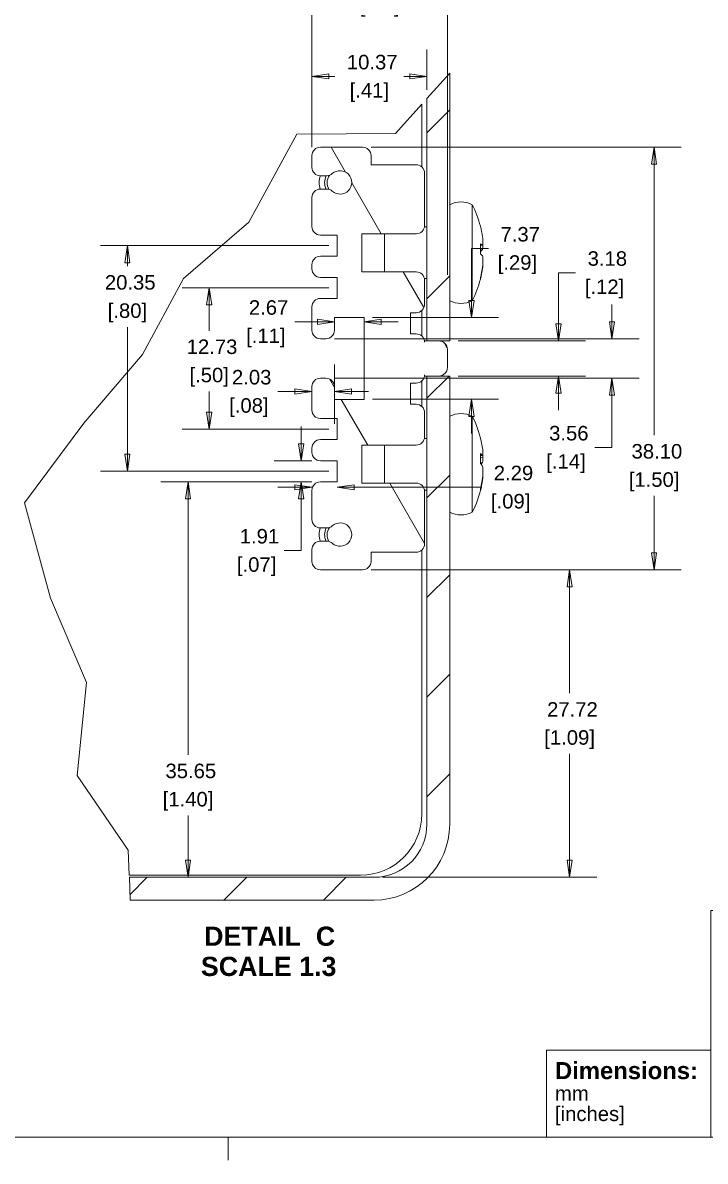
# Model space of a CAD drawing. Header units: millimetres. Extents: x 12 to 919, y 12 to 708.
# Drawn here: x 385.4 to 652.1, y 11.7 to 456.5 of the extents above; entities that cross this region are included whole.
import ezdxf

# ---------------------------------------------------------------- set-up
doc = ezdxf.new("R2010")
doc.units = ezdxf.units.MM
doc.header["$LTSCALE"] = 3.333333
doc.layers.get('0').update_dxf_attribs({"lineweight": 25})
for name, color, linetype, lineweight in [('Break Line (ANSI)', 7, 'Continuous', 9), ('Dimension (ANSI)', 7, 'Continuous', 9), ('Hatch (ANSI)', 7, 'Continuous', 9), ('Sketch Geometry (ANSI)', 7, 'Continuous', 9), ('Symbol (ANSI)', 7, 'Continuous', 9), ('Visible (ANSI)', 7, 'Continuous', 9)]:
    doc.layers.add(name, color=color, linetype=linetype, lineweight=lineweight)
doc.styles.add('Label Text (ANSI)', font='arialbd.ttf')
doc.styles.add('Note Text (ANSI)', font='arial.ttf')
doc.styles.add('Text Style20', font='arial.ttf')
doc.dimstyles.new('Default - mm_inch (ANSI)', dxfattribs={"dimscale": 3.333333, "dimtxt": 1.7, "dimasz": 2, "dimexe": 3.175, "dimexo": 1, "dimgap": 0.8, "dimtad": 0, "dimtih": 1, "dimtoh": 1, "dimrnd": 1e-08, "dimzin": 4, "dimdsep": 46, "dimtxsty": 'Note Text (ANSI)', "dimblk": 'Filled-1', "dimcen": 0.09, "dimdle": 10, "dimclrd": 256, "dimclre": 256, "dimclrt": 256, "dimadec": 1, "dimazin": 0, "dimtfac": 1.176471, "dimtofl": 0, "dimtmove": 0, "dimatfit": 3, "dimfxl": 0, "dimtolj": 1, "dimtzin": 0, "dimlwd": -1, "dimlwe": -1, "dimarcsym": 0})

# ---------------------------------------------------------------- blocks, each defined once
blk = doc.blocks.new('Title Blocks HAMMOND')
at = {"layer": 'Sketch Geometry (ANSI)'}
for p, q in [((270, 36.2), (193.21, 36.2)), ((193.21, 36.2), (193.21, 9.64)), ((270, 9.64), (270, 36.2)), ((173.94, 9.64), (173.94, 19.84)), ((173.94, 19.84), (193.21, 19.84)), ((193.21, 19.84), (193.21, 9.64)), ((193.21, 9.64), (173.94, 9.64)), ((193.21, 9.64), (270, 9.64))]:
    blk.add_line(p, q, dxfattribs=at)
at = {"layer": 'Symbol (ANSI)', "insert": (174.95, 14.72), "char_height": 1.7, "width": 30.7233, "attachment_point": 4, "line_spacing_factor": 0.845197, "style": 'Note Text (ANSI)'}
blk.add_mtext('{\\fArial|b1|i0|c0|p34;\\H1.17647x;Dimensions:\\fArial|b0|i0|c0|p34;\\H0.85x;\\Pmm\\H1.23561x; \\H0.80932x;\\P[inches]\\H1.1281x; }', dxfattribs=at)
at = {"layer": 'Symbol (ANSI)', "insert": (225.81, 11.22), "char_height": 2, "width": 32.2927, "attachment_point": 4, "style": 'Note Text (ANSI)'}
blk.add_mtext('\\fArial|b1|i0;\\H2.0000;www.hammondmfg.com', dxfattribs=at)
at = {"layer": 'Symbol (ANSI)'}
for tag, p, height, style in [('<TITLE>_001', (231.61, 16.35), 5, 'Text Style20'), ('REV:Date_<DD.MM.YYYY>_001', (251.49, 6.84), 1.7, 'Note Text (ANSI)')]:
    blk.add_attdef(tag, p, '', height=height, dxfattribs=dict(at, style=style))
blk = doc.blocks.new('Borders Default Border')
at = {"layer": 'Sketch Geometry (ANSI)'}
blk.add_line((139.7, 6.35), (139.7, 3.63), dxfattribs=at)
at = {"layer": 'Sketch Geometry (ANSI)', "flags": 128}
blk.add_lwpolyline([(6.35, 6.35), (6.35, 209.55), (273.05, 209.55), (273.05, 6.35), (6.35, 6.35)], dxfattribs=at)
blk = doc.blocks.new('Filled-1')
at = {"color": 0}
for p, q in [((0, 0), (-1, 0.15)), ((-1, 0.15), (-1, -0.15)), ((-1, 0), (0, 0)), ((-1, -0.15), (0, 0))]:
    blk.add_line(p, q, dxfattribs=at)
at = {"color": 0, "flags": 128}
blk.add_lwpolyline([(-1, -0.15), (0, 0), (-1, 0.15), (-1, -0.15)], dxfattribs=at)
at = {"color": 0}
blk.add_solid([(-1, -0.15), (0, 0), (-1, 0.15), (-1, -0.15)], dxfattribs=at)
blk = doc.blocks.new('*D24')
at = {"layer": 'Defpoints', "color": 0, "transparency": 16777216}
for p in [(518.17, 407.91), (518.17, 242.81), (632.07, 242.81)]:
    blk.add_point(p, dxfattribs=at)
at = {"layer": 'Dimension (ANSI)', "transparency": 16777216}
for p, q in [((521.5, 407.91), (642.65, 407.91)), ((632.07, 401.24), (632.07, 295.36)), ((632.07, 249.47), (632.07, 271.64)), ((521.5, 242.81), (642.65, 242.81))]:
    blk.add_line(p, q, dxfattribs=at)
at = {"layer": 'Dimension (ANSI)', "transparency": 16777216, "xscale": 6.666666666666667, "yscale": 6.666666666666667, "zscale": 6.666666666666667}
for p, rotation in [((632.07, 407.91), 90), ((632.07, 242.81), 270)]:
    blk.add_blockref('Filled-1', p, dxfattribs=dict(at, rotation=rotation))
at = {"layer": 'Dimension (ANSI)', "transparency": 16777216, "char_height": 5.667, "attachment_point": 5, "style": 'Note Text (ANSI)'}
for s, insert in [('\\A1; 38.10', (632.07, 289.06)), ('\\A1;[1.50]', (632.07, 277.2))]:
    blk.add_mtext(s, dxfattribs=dict(at, insert=insert))
blk = doc.blocks.new('*D25')
at = {"layer": 'Defpoints', "color": 0, "transparency": 16777216}
for p in [(498.36, 468.94), (498.36, 404.6), (551.3, 354.71)]:
    blk.add_point(p, dxfattribs=at)
at = {"layer": 'Dimension (ANSI)', "transparency": 16777216}
for p, q in [((498.36, 407.94), (498.36, 479.52)), ((551.3, 358.05), (551.3, 479.52)), ((505.02, 468.94), (511.37, 468.94)), ((544.63, 468.94), (538.29, 468.94))]:
    blk.add_line(p, q, dxfattribs=at)
at = {"layer": 'Dimension (ANSI)', "transparency": 16777216, "xscale": 6.666666666666667, "yscale": 6.666666666666667, "zscale": 6.666666666666667, "rotation": 180}
blk.add_blockref('Filled-1', (498.36, 468.94), dxfattribs=at)
at = {"layer": 'Dimension (ANSI)', "transparency": 16777216, "xscale": 6.666666666666667, "yscale": 6.666666666666667, "zscale": 6.666666666666667}
blk.add_blockref('Filled-1', (551.3, 468.94), dxfattribs=at)
at = {"layer": 'Dimension (ANSI)', "transparency": 16777216, "char_height": 5.667, "attachment_point": 5, "style": 'Note Text (ANSI)'}
for s, insert in [('\\A1; 12.22', (524.83, 474.45)), ('\\A1;[.48]', (524.83, 462.64))]:
    blk.add_mtext(s, dxfattribs=dict(at, insert=insert))
blk = doc.blocks.new('*D27')
at = {"layer": 'Defpoints', "color": 0, "transparency": 16777216}
for p in [(449.95, 277.15), (501.66, 277.15), (427.02, 122.67)]:
    blk.add_point(p, dxfattribs=at)
at = {"layer": 'Dimension (ANSI)', "transparency": 16777216}
for p, q in [((498.33, 277.15), (439.37, 277.15)), ((449.95, 270.48), (449.95, 170.49)), ((449.95, 129.34), (449.95, 146.77))]:
    blk.add_line(p, q, dxfattribs=at)
at = {"layer": 'Dimension (ANSI)', "transparency": 16777216, "xscale": 6.666666666666667, "yscale": 6.666666666666667, "zscale": 6.666666666666667}
for p, rotation in [((449.95, 277.15), 90), ((449.95, 122.67), 270)]:
    blk.add_blockref('Filled-1', p, dxfattribs=dict(at, rotation=rotation))
at = {"layer": 'Dimension (ANSI)', "transparency": 16777216, "char_height": 5.667, "attachment_point": 5, "style": 'Note Text (ANSI)'}
for s, insert in [('\\A1; 35.65', (449.95, 164.19)), ('\\A1;[1.40]', (449.95, 152.33))]:
    blk.add_mtext(s, dxfattribs=dict(at, insert=insert))
blk = doc.blocks.new('*D28')
at = {"layer": 'Defpoints', "color": 0, "transparency": 16777216}
for p in [(552.2, 332.24), (552.2, 318.48), (594.74, 318.48)]:
    blk.add_point(p, dxfattribs=at)
at = {"layer": 'Dimension (ANSI)', "transparency": 16777216}
for p, q in [((594.74, 338.9), (594.74, 358.81)), ((594.74, 358.81), (601.41, 358.81)), ((555.53, 332.24), (605.33, 332.24)), ((555.53, 318.48), (605.33, 318.48)), ((594.74, 311.81), (594.74, 305.14))]:
    blk.add_line(p, q, dxfattribs=at)
at = {"layer": 'Dimension (ANSI)', "transparency": 16777216, "xscale": 6.666666666666667, "yscale": 6.666666666666667, "zscale": 6.666666666666667}
for p, rotation in [((594.74, 332.24), 270), ((594.74, 318.48), 90)]:
    blk.add_blockref('Filled-1', p, dxfattribs=dict(at, rotation=rotation))
at = {"layer": 'Dimension (ANSI)', "transparency": 16777216, "char_height": 5.667, "attachment_point": 5, "style": 'Note Text (ANSI)'}
for s, insert in [('\\A1; 3.18', (612.71, 364.37)), ('\\A1;[.12]', (612.71, 352.51))]:
    blk.add_mtext(s, dxfattribs=dict(at, insert=insert))
blk = doc.blocks.new('*D32')
at = {"layer": 'Defpoints', "color": 0, "transparency": 16777216}
for p in [(426.27, 369.44), (508.26, 369.44), (508.26, 281.27)]:
    blk.add_point(p, dxfattribs=at)
at = {"layer": 'Dimension (ANSI)', "transparency": 16777216}
for p, q in [((504.93, 369.44), (415.69, 369.44)), ((426.27, 362.77), (426.27, 361.36)), ((426.27, 287.94), (426.27, 337.64)), ((504.93, 281.27), (415.69, 281.27))]:
    blk.add_line(p, q, dxfattribs=at)
at = {"layer": 'Dimension (ANSI)', "transparency": 16777216, "xscale": 6.666666666666667, "yscale": 6.666666666666667, "zscale": 6.666666666666667}
for p, rotation in [((426.27, 369.44), 90), ((426.27, 281.27), 270)]:
    blk.add_blockref('Filled-1', p, dxfattribs=dict(at, rotation=rotation))
at = {"layer": 'Dimension (ANSI)', "transparency": 16777216, "char_height": 5.667, "attachment_point": 5, "style": 'Note Text (ANSI)'}
for s, insert in [('\\A1; 20.35', (426.27, 355.06)), ('\\A1;[.80]', (426.27, 343.2))]:
    blk.add_mtext(s, dxfattribs=dict(at, insert=insert))
blk = doc.blocks.new('*D33')
at = {"layer": 'Defpoints', "color": 0, "transparency": 16777216}
for p in [(508.26, 352.93), (458.23, 297.78), (508.26, 297.78)]:
    blk.add_point(p, dxfattribs=at)
at = {"layer": 'Dimension (ANSI)', "transparency": 16777216}
for p, q in [((504.93, 352.93), (447.65, 352.93)), ((458.23, 346.26), (458.23, 336.19)), ((458.23, 304.45), (458.23, 312.47)), ((504.93, 297.78), (447.65, 297.78))]:
    blk.add_line(p, q, dxfattribs=at)
at = {"layer": 'Dimension (ANSI)', "transparency": 16777216, "xscale": 6.666666666666667, "yscale": 6.666666666666667, "zscale": 6.666666666666667}
for p, rotation in [((458.23, 352.93), 90), ((458.23, 297.78), 270)]:
    blk.add_blockref('Filled-1', p, dxfattribs=dict(at, rotation=rotation))
at = {"layer": 'Dimension (ANSI)', "transparency": 16777216, "char_height": 5.667, "attachment_point": 5, "style": 'Note Text (ANSI)'}
for s, insert in [('\\A1; 12.73', (458.23, 329.9)), ('\\A1;[.50]', (458.23, 318.04))]:
    blk.add_mtext(s, dxfattribs=dict(at, insert=insert))
blk = doc.blocks.new('*D34')
at = {"layer": 'Defpoints', "color": 0, "transparency": 16777216}
for p in [(501.66, 285.4), (494.17, 277.15), (501.66, 277.15)]:
    blk.add_point(p, dxfattribs=at)
at = {"layer": 'Dimension (ANSI)', "transparency": 16777216}
for p, q in [((494.17, 292.07), (494.17, 298.74)), ((498.33, 285.4), (483.59, 285.4)), ((498.33, 277.15), (483.59, 277.15)), ((494.17, 270.48), (494.17, 250.31)), ((494.17, 250.31), (487.51, 250.31))]:
    blk.add_line(p, q, dxfattribs=at)
at = {"layer": 'Dimension (ANSI)', "transparency": 16777216, "xscale": 6.666666666666667, "yscale": 6.666666666666667, "zscale": 6.666666666666667}
for p, rotation in [((494.17, 285.4), 270), ((494.17, 277.15), 90)]:
    blk.add_blockref('Filled-1', p, dxfattribs=dict(at, rotation=rotation))
at = {"layer": 'Dimension (ANSI)', "transparency": 16777216, "char_height": 5.667, "attachment_point": 5, "style": 'Note Text (ANSI)'}
for s, insert in [('\\A1; 1.91', (476.76, 255.87)), ('\\A1;[.07]', (476.76, 244.01))]:
    blk.add_mtext(s, dxfattribs=dict(at, insert=insert))
blk = doc.blocks.new('*D35')
at = {"layer": 'Defpoints', "color": 0, "transparency": 16777216}
for p in [(508.26, 285.4), (498.36, 275.03), (498.36, 262.45)]:
    blk.add_point(p, dxfattribs=at)
at = {"layer": 'Dimension (ANSI)', "transparency": 16777216}
for p, q in [((491.69, 275.03), (485.02, 275.03)), ((514.93, 275.03), (564.74, 275.03))]:
    blk.add_line(p, q, dxfattribs=at)
at = {"layer": 'Dimension (ANSI)', "transparency": 16777216, "xscale": 6.666666666666667, "yscale": 6.666666666666667, "zscale": 6.666666666666667}
blk.add_blockref('Filled-1', (498.36, 275.03), dxfattribs=at)
at = {"layer": 'Dimension (ANSI)', "transparency": 16777216, "xscale": 6.666666666666667, "yscale": 6.666666666666667, "zscale": 6.666666666666667, "rotation": 180}
blk.add_blockref('Filled-1', (508.26, 275.03), dxfattribs=at)
at = {"layer": 'Dimension (ANSI)', "transparency": 16777216, "char_height": 5.667, "attachment_point": 5, "style": 'Note Text (ANSI)'}
for s, insert in [('\\A1; 2.29', (576.03, 280.59)), ('\\A1;[.09]', (576.03, 268.73))]:
    blk.add_mtext(s, dxfattribs=dict(at, insert=insert))
blk = doc.blocks.new('*D36')
at = {"layer": 'Defpoints', "color": 0, "transparency": 16777216}
for p in [(507.16, 339.68), (507.16, 336.36), (518.72, 320.55)]:
    blk.add_point(p, dxfattribs=at)
at = {"layer": 'Dimension (ANSI)', "transparency": 16777216}
for p, q in [((500.5, 339.68), (491.63, 339.68)), ((525.39, 339.68), (532.05, 339.68))]:
    blk.add_line(p, q, dxfattribs=at)
at = {"layer": 'Dimension (ANSI)', "transparency": 16777216, "xscale": 6.666666666666667, "yscale": 6.666666666666667, "zscale": 6.666666666666667}
blk.add_blockref('Filled-1', (507.16, 339.68), dxfattribs=at)
at = {"layer": 'Dimension (ANSI)', "transparency": 16777216, "xscale": 6.666666666666667, "yscale": 6.666666666666667, "zscale": 6.666666666666667, "rotation": 180}
blk.add_blockref('Filled-1', (518.72, 339.68), dxfattribs=at)
at = {"layer": 'Dimension (ANSI)', "transparency": 16777216, "char_height": 5.667, "attachment_point": 5, "style": 'Note Text (ANSI)'}
for s, insert in [('\\A1; 2.67', (480.34, 345.24)), ('\\A1;[.11]', (480.34, 333.38))]:
    blk.add_mtext(s, dxfattribs=dict(at, insert=insert))
blk = doc.blocks.new('*D37')
at = {"layer": 'Defpoints', "color": 0, "transparency": 16777216}
for p in [(503.86, 333.06), (503.86, 317.65), (615.6, 317.65)]:
    blk.add_point(p, dxfattribs=at)
at = {"layer": 'Dimension (ANSI)', "transparency": 16777216}
for p, q in [((615.6, 339.73), (615.6, 346.39)), ((507.19, 333.06), (626.19, 333.06)), ((507.19, 317.65), (626.19, 317.65)), ((615.6, 310.98), (615.6, 290.58)), ((615.6, 290.58), (608.94, 290.58))]:
    blk.add_line(p, q, dxfattribs=at)
at = {"layer": 'Dimension (ANSI)', "transparency": 16777216, "xscale": 6.666666666666667, "yscale": 6.666666666666667, "zscale": 6.666666666666667}
for p, rotation in [((615.6, 333.06), 270), ((615.6, 317.65), 90)]:
    blk.add_blockref('Filled-1', p, dxfattribs=dict(at, rotation=rotation))
at = {"layer": 'Dimension (ANSI)', "transparency": 16777216, "char_height": 5.667, "attachment_point": 5, "style": 'Note Text (ANSI)'}
for s, insert in [('\\A1; 3.56', (597.65, 296.14)), ('\\A1;[.14]', (597.65, 284.28))]:
    blk.add_mtext(s, dxfattribs=dict(at, insert=insert))
blk = doc.blocks.new('*D38')
at = {"layer": 'Defpoints', "color": 0, "transparency": 16777216}
for p in [(498.36, 313.39), (498.36, 312.45), (507.16, 296.53)]:
    blk.add_point(p, dxfattribs=at)
at = {"layer": 'Dimension (ANSI)', "transparency": 16777216}
for p, q in [((507.16, 299.87), (507.16, 323.03)), ((491.69, 312.45), (485.02, 312.45)), ((513.83, 312.45), (520.5, 312.45))]:
    blk.add_line(p, q, dxfattribs=at)
at = {"layer": 'Dimension (ANSI)', "transparency": 16777216, "xscale": 6.666666666666667, "yscale": 6.666666666666667, "zscale": 6.666666666666667}
blk.add_blockref('Filled-1', (498.36, 312.45), dxfattribs=at)
at = {"layer": 'Dimension (ANSI)', "transparency": 16777216, "xscale": 6.666666666666667, "yscale": 6.666666666666667, "zscale": 6.666666666666667, "rotation": 180}
blk.add_blockref('Filled-1', (507.16, 312.45), dxfattribs=at)
at = {"layer": 'Dimension (ANSI)', "transparency": 16777216, "char_height": 5.667, "attachment_point": 5, "style": 'Note Text (ANSI)'}
for s, insert in [('\\A1; 2.03', (473.73, 318.01)), ('\\A1;[.08]', (473.73, 306.15))]:
    blk.add_mtext(s, dxfattribs=dict(at, insert=insert))
blk = doc.blocks.new('*D39')
at = {"layer": 'Defpoints', "color": 0, "transparency": 16777216}
for p in [(518.72, 341.32), (518.72, 309.4), (560.71, 309.4)]:
    blk.add_point(p, dxfattribs=at)
at = {"layer": 'Dimension (ANSI)', "transparency": 16777216}
for p, q in [((560.71, 347.98), (560.71, 368.29)), ((560.71, 368.29), (567.37, 368.29)), ((522.05, 341.32), (571.29, 341.32)), ((522.05, 309.4), (571.29, 309.4)), ((560.71, 302.73), (560.71, 296.06))]:
    blk.add_line(p, q, dxfattribs=at)
at = {"layer": 'Dimension (ANSI)', "transparency": 16777216, "xscale": 6.666666666666667, "yscale": 6.666666666666667, "zscale": 6.666666666666667}
for p, rotation in [((560.71, 341.32), 270), ((560.71, 309.4), 90)]:
    blk.add_blockref('Filled-1', p, dxfattribs=dict(at, rotation=rotation))
at = {"layer": 'Dimension (ANSI)', "transparency": 16777216, "char_height": 5.667, "attachment_point": 5, "style": 'Note Text (ANSI)'}
for s, insert in [('\\A1; 7.37', (578.66, 373.85)), ('\\A1;[.29]', (578.66, 361.99))]:
    blk.add_mtext(s, dxfattribs=dict(at, insert=insert))
blk = doc.blocks.new('*D40')
at = {"layer": 'Defpoints', "color": 0, "transparency": 16777216}
for p in [(518.17, 242.81), (599.06, 242.81), (522.59, 122.67)]:
    blk.add_point(p, dxfattribs=at)
at = {"layer": 'Dimension (ANSI)', "transparency": 16777216}
for p, q in [((521.5, 242.81), (609.64, 242.81)), ((599.06, 236.14), (599.06, 194.55)), ((599.06, 129.34), (599.06, 170.93)), ((525.93, 122.67), (609.64, 122.67))]:
    blk.add_line(p, q, dxfattribs=at)
at = {"layer": 'Dimension (ANSI)', "transparency": 16777216, "xscale": 6.666666666666667, "yscale": 6.666666666666667, "zscale": 6.666666666666667}
for p, rotation in [((599.06, 242.81), 90), ((599.06, 122.67), 270)]:
    blk.add_blockref('Filled-1', p, dxfattribs=dict(at, rotation=rotation))
at = {"layer": 'Dimension (ANSI)', "transparency": 16777216, "char_height": 5.667, "attachment_point": 5, "style": 'Note Text (ANSI)'}
for s, insert in [('\\A1; 27.72', (599.06, 188.25)), ('\\A1;[1.09]', (599.06, 176.44))]:
    blk.add_mtext(s, dxfattribs=dict(at, insert=insert))
blk = doc.blocks.new('*D41')
at = {"layer": 'Defpoints', "color": 0, "transparency": 16777216}
for p in [(543.29, 435.55), (498.36, 426.59), (543.29, 426.94)]:
    blk.add_point(p, dxfattribs=at)
at = {"layer": 'Dimension (ANSI)', "transparency": 16777216}
for p, q in [((498.36, 429.92), (498.36, 446.13)), ((543.29, 430.28), (543.29, 446.13)), ((505.02, 435.55), (507.33, 435.55)), ((536.62, 435.55), (534.31, 435.55))]:
    blk.add_line(p, q, dxfattribs=at)
at = {"layer": 'Dimension (ANSI)', "transparency": 16777216, "xscale": 6.666666666666667, "yscale": 6.666666666666667, "zscale": 6.666666666666667, "rotation": 180}
blk.add_blockref('Filled-1', (498.36, 435.55), dxfattribs=at)
at = {"layer": 'Dimension (ANSI)', "transparency": 16777216, "xscale": 6.666666666666667, "yscale": 6.666666666666667, "zscale": 6.666666666666667}
blk.add_blockref('Filled-1', (543.29, 435.55), dxfattribs=at)
at = {"layer": 'Dimension (ANSI)', "transparency": 16777216, "char_height": 5.667, "attachment_point": 5, "style": 'Note Text (ANSI)'}
for s, insert in [('\\A1; 10.37', (520.82, 441.11)), ('\\A1;[.41]', (520.82, 429.25))]:
    blk.add_mtext(s, dxfattribs=dict(at, insert=insert))

msp = doc.modelspace()

# ---------------------------------------------------------------- hatches: boundary and pattern name
at = {"layer": 'Hatch (ANSI)'}
h = msp.add_hatch(dxfattribs=at)
h.set_pattern_fill('ANSI31', color=256, scale=366.888889, style=0)
h.set_pattern_definition([(45, (0, 0), (-32.4287, 32.4287), [])])
h.paths.add_polyline_path([(543.286, 426.945), (552.201, 436.81), (552.201, 332.235), (547.998, 332.235), (543.286, 332.235)])
h = msp.add_hatch(dxfattribs=at)
h.set_pattern_fill('ANSI31', color=256, scale=366.888889, angle=75.00018, style=0)
h.set_pattern_definition([(120, (0, 0), (-39.7168, -22.9307), [])])
edge = h.paths.add_edge_path()
edge.add_line((498.358, 250.676), (498.358, 246.108))
edge.add_ellipse((501.66, 246.108), major_axis=(0, -3.302), ratio=1, start_angle=270, end_angle=360)
edge.add_line((501.66, 242.806), (518.17, 242.806))
edge.add_ellipse((518.17, 246.108), major_axis=(3.302, 0), ratio=1, start_angle=270, end_angle=360)
edge.add_line((521.472, 246.108), (521.472, 249.685))
edge.add_line((521.472, 249.685), (539.083, 249.685))
edge.add_ellipse((539.083, 252.987), major_axis=(3.302, 0), ratio=1, start_angle=270, end_angle=360)
edge.add_line((542.385, 252.987), (542.385, 273.35))
edge.add_ellipse((539.083, 273.35), major_axis=(0, 3.302), ratio=1, start_angle=270, end_angle=360)
edge.add_line((539.083, 276.652), (517.84, 276.652))
edge.add_line((517.84, 276.652), (517.84, 291.511))
edge.add_line((517.84, 291.511), (539.083, 291.511))
edge.add_ellipse((539.083, 294.813), major_axis=(3.302, 0), ratio=1, start_angle=270, end_angle=360)
edge.add_line((542.385, 294.813), (542.385, 304.168))
edge.add_ellipse((539.083, 304.168), major_axis=(0, 3.302), ratio=1, start_angle=270, end_angle=360)
edge.add_line((539.083, 307.47), (536.882, 307.47))
edge.add_line((536.882, 307.47), (536.882, 315.725))
edge.add_line((536.882, 315.725), (539.083, 315.725))
edge.add_ellipse((539.083, 319.027), major_axis=(3.302, 0), ratio=1, start_angle=270, end_angle=360)
edge.add_line((542.385, 319.027), (542.385, 318.477))
edge.add_line((542.385, 318.477), (543.286, 318.477))
edge.add_line((543.286, 318.477), (547.998, 318.477))
edge.add_ellipse((547.998, 321.779), major_axis=(3.302, 0), ratio=1, start_angle=270, end_angle=360)
edge.add_line((551.3, 321.779), (551.3, 328.933))
edge.add_ellipse((547.998, 328.933), major_axis=(0, 3.302), ratio=1, start_angle=270, end_angle=360)
edge.add_line((547.998, 332.235), (543.286, 332.235))
edge.add_line((543.286, 332.235), (542.385, 332.235))
edge.add_line((542.385, 332.235), (542.385, 331.685))
edge.add_ellipse((539.083, 331.685), major_axis=(0, 3.302), ratio=1, start_angle=270, end_angle=360)
edge.add_line((539.083, 334.987), (536.882, 334.987))
edge.add_line((536.882, 334.987), (536.882, 343.242))
edge.add_line((536.882, 343.242), (539.083, 343.242))
edge.add_ellipse((539.083, 346.544), major_axis=(3.302, 0), ratio=1, start_angle=270, end_angle=360)
edge.add_line((542.385, 346.544), (542.385, 355.9))
edge.add_ellipse((539.083, 355.9), major_axis=(0, 3.302), ratio=1, start_angle=270, end_angle=360)
edge.add_line((539.083, 359.202), (517.84, 359.202))
edge.add_line((517.84, 359.202), (517.84, 374.061))
edge.add_line((517.84, 374.061), (539.083, 374.061))
edge.add_ellipse((539.083, 377.363), major_axis=(3.302, 0), ratio=1, start_angle=270, end_angle=360)
edge.add_line((542.385, 377.363), (542.385, 397.725))
edge.add_ellipse((539.083, 397.725), major_axis=(0, 3.302), ratio=1, start_angle=270, end_angle=360)
edge.add_line((539.083, 401.027), (521.472, 401.027))
edge.add_line((521.472, 401.027), (521.472, 404.604))
edge.add_ellipse((518.17, 404.604), major_axis=(0, 3.302), ratio=1, start_angle=270, end_angle=360)
edge.add_line((518.17, 407.906), (501.66, 407.906))
edge.add_ellipse((501.66, 404.604), major_axis=(-3.302, 0), ratio=1, start_angle=270, end_angle=360)
edge.add_line((498.358, 404.604), (498.358, 400.036))
edge.add_ellipse((501.66, 400.036), major_axis=(0, -3.302), ratio=1, start_angle=270, end_angle=360)
edge.add_line((501.66, 396.734), (504.144, 396.734))
edge.add_ellipse((504.144, 400.036), major_axis=(3.302, 0), ratio=1, start_angle=270, end_angle=311.56083)
edge.add_ellipse((509.365, 394.148), major_axis=(-3.03, 3.418), ratio=1, start_angle=96.87833, end_angle=360, ccw=False)
edge.add_ellipse((504.144, 388.259), major_axis=(-2.471, 2.191), ratio=1, start_angle=270, end_angle=311.56083)
edge.add_line((504.144, 391.561), (501.66, 391.561))
edge.add_ellipse((501.66, 388.259), major_axis=(-3.302, 0), ratio=1, start_angle=270, end_angle=360)
edge.add_line((498.358, 388.259), (498.358, 376.867))
edge.add_ellipse((501.66, 376.867), major_axis=(0, -3.302), ratio=1, start_angle=270, end_angle=360)
edge.add_line((501.66, 373.565), (508.264, 373.565))
edge.add_line((508.264, 373.565), (508.264, 365.31))
edge.add_line((508.264, 365.31), (501.66, 365.31))
edge.add_ellipse((501.66, 362.008), major_axis=(-3.302, 0), ratio=1, start_angle=270, end_angle=360)
edge.add_line((498.358, 362.008), (498.358, 360.357))
edge.add_ellipse((501.66, 360.357), major_axis=(0, -3.302), ratio=1, start_angle=270, end_angle=360)
edge.add_line((501.66, 357.055), (508.264, 357.055))
edge.add_line((508.264, 357.055), (508.264, 348.8))
edge.add_line((508.264, 348.8), (501.66, 348.8))
edge.add_ellipse((501.66, 345.498), major_axis=(-3.302, 0), ratio=1, start_angle=270, end_angle=360)
edge.add_line((498.358, 345.498), (498.358, 336.363))
edge.add_ellipse((501.66, 336.363), major_axis=(0, -3.302), ratio=1, start_angle=270, end_angle=360)
edge.add_line((501.66, 333.061), (503.862, 333.061))
edge.add_ellipse((503.862, 336.363), major_axis=(3.302, 0), ratio=1, start_angle=270, end_angle=360)
edge.add_line((507.164, 336.363), (507.164, 341.316))
edge.add_line((507.164, 341.316), (518.721, 341.316))
edge.add_line((518.721, 341.316), (518.721, 309.397))
edge.add_line((518.721, 309.397), (507.164, 309.397))
edge.add_line((507.164, 309.397), (507.164, 314.35))
edge.add_ellipse((503.862, 314.35), major_axis=(0, 3.302), ratio=1, start_angle=270, end_angle=360)
edge.add_line((503.862, 317.652), (501.66, 317.652))
edge.add_ellipse((501.66, 314.35), major_axis=(-3.302, 0), ratio=1, start_angle=270, end_angle=360)
edge.add_line((498.358, 314.35), (498.358, 305.214))
edge.add_ellipse((501.66, 305.214), major_axis=(0, -3.302), ratio=1, start_angle=270, end_angle=360)
edge.add_line((501.66, 301.912), (508.264, 301.912))
edge.add_line((508.264, 301.912), (508.264, 293.657))
edge.add_line((508.264, 293.657), (501.66, 293.657))
edge.add_ellipse((501.66, 290.355), major_axis=(-3.302, 0), ratio=1, start_angle=270, end_angle=360)
edge.add_line((498.358, 290.355), (498.358, 288.704))
edge.add_ellipse((501.66, 288.704), major_axis=(0, -3.302), ratio=1, start_angle=270, end_angle=360)
edge.add_line((501.66, 285.402), (508.264, 285.402))
edge.add_line((508.264, 285.402), (508.264, 277.147))
edge.add_line((508.264, 277.147), (501.66, 277.147))
edge.add_ellipse((501.66, 273.845), major_axis=(-3.302, 0), ratio=1, start_angle=270, end_angle=360)
edge.add_line((498.358, 273.845), (498.358, 262.453))
edge.add_ellipse((501.66, 262.453), major_axis=(0, -3.302), ratio=1, start_angle=270, end_angle=360)
edge.add_line((501.66, 259.151), (504.144, 259.151))
edge.add_ellipse((504.144, 262.453), major_axis=(3.302, 0), ratio=1, start_angle=270, end_angle=311.56083)
edge.add_ellipse((509.365, 256.565), major_axis=(3.418, 3.03), ratio=1, start_angle=186.87833, end_angle=450, ccw=False)
edge.add_ellipse((504.144, 250.676), major_axis=(-2.471, 2.191), ratio=1, start_angle=270, end_angle=311.56083)
edge.add_line((504.144, 253.978), (501.66, 253.978))
edge.add_ellipse((501.66, 250.676), major_axis=(-3.302, 0), ratio=1, start_angle=270, end_angle=360)
h = msp.add_hatch(dxfattribs=at)
h.set_pattern_fill('ANSI31', color=256, scale=220.133333, style=0)
h.set_pattern_definition([(45, (0, 0), (-19.4572, 19.4572), [])])
edge = h.paths.add_edge_path()
edge.add_line((427.397, 113.753), (427.022, 122.668))
edge.add_line((427.022, 122.668), (522.593, 122.668))
edge.add_ellipse((522.593, 143.361), major_axis=(0, -20.693), ratio=1, start_angle=0, end_angle=90)
edge.add_line((543.286, 143.361), (543.286, 318.477))
edge.add_line((543.286, 318.477), (547.998, 318.477))
edge.add_line((547.998, 318.477), (552.201, 318.477))
edge.add_line((552.201, 318.477), (552.201, 143.361))
edge.add_ellipse((522.593, 143.361), major_axis=(29.608, 0), ratio=1, start_angle=270, end_angle=360, ccw=False)
edge.add_line((522.593, 113.753), (427.397, 113.753))

# ---------------------------------------------------------------- linework, layer by layer
at = {"layer": 'Break Line (ANSI)'}
for p, q in [((543.286, 426.945), (552.201, 436.81)), ((530.965, 413.311), (541.305, 424.752)), ((473.776, 378.653), (492.43, 412.95)), ((492.43, 412.95), (530.965, 413.311)), ((448.234, 356.612), (473.776, 378.653)), ((432.183, 326.927), (448.234, 356.612)), ((409.281, 300.083), (432.183, 326.927)), ((386.081, 268.94), (409.281, 300.083)), ((396.278, 231.74), (386.081, 268.94)), ((410.274, 198.806), (396.278, 231.74)), ((406.691, 162.454), (410.274, 198.806)), ((426.574, 133.315), (406.691, 162.454)), ((426.987, 123.494), (426.574, 133.315)), ((427.397, 113.753), (427.022, 122.668))]:
    msp.add_line(p, q, dxfattribs=at)
at = {"layer": 'Visible (ANSI)'}
for p, q in [((552.201, 332.235), (552.201, 436.81)), ((541.305, 400.168), (541.305, 424.752)), ((543.286, 426.945), (543.286, 332.235)), ((518.17, 407.906), (501.66, 407.906)), ((498.358, 404.604), (498.358, 400.036)), ((521.472, 401.027), (521.472, 404.604)), ((539.083, 401.027), (521.472, 401.027)), ((501.66, 396.734), (504.144, 396.734)), ((542.385, 377.363), (542.385, 397.725)), ((504.144, 391.561), (501.66, 391.561)), ((498.358, 388.259), (498.358, 376.867)), ((561.007, 385.44), (561.007, 347.933)), ((517.84, 359.202), (517.84, 374.061)), ((517.84, 374.061), (539.083, 374.061)), ((526.776, 374.061), (526.776, 359.202)), ((543.286, 376.812), (542.339, 376.812)), ((564.203, 377.009), (564.203, 377.021)), ((501.66, 373.565), (508.264, 373.565)), ((508.264, 373.565), (508.264, 365.31)), ((564.203, 366.202), (564.203, 370.1)), ((565.039, 369.634), (564.203, 369.482)), ((565.215, 369.676), (565.045, 369.658)), ((508.264, 365.31), (501.66, 365.31)), ((565.039, 367.928), (564.203, 367.787)), ((498.358, 362.008), (498.358, 360.357)), ((565.039, 360.534), (564.947, 360.54)), ((565.215, 362.675), (565.167, 362.682)), ((501.66, 357.055), (508.264, 357.055)), ((508.264, 357.055), (508.264, 348.8)), ((539.083, 359.202), (517.84, 359.202)), ((543.286, 356.56), (542.318, 356.56)), ((542.385, 346.544), (542.385, 355.9)), ((564.203, 356.352), (564.203, 356.932)), ((508.264, 348.8), (501.66, 348.8)), ((498.358, 345.498), (498.358, 336.363)), ((536.882, 334.987), (536.882, 343.242)), ((536.882, 343.242), (539.083, 343.242)), ((541.305, 334.128), (541.305, 344.101)), ((507.164, 336.363), (507.164, 341.316)), ((507.164, 341.316), (518.721, 341.316)), ((518.721, 341.316), (518.721, 309.397)), ((539.083, 334.987), (536.882, 334.987)), ((501.66, 333.061), (503.862, 333.061)), ((547.998, 332.235), (542.385, 332.235)), ((542.385, 332.235), (542.385, 331.685)), ((543.286, 332.235), (552.201, 332.235)), ((551.3, 321.779), (551.3, 328.933)), ((503.862, 317.652), (501.66, 317.652)), ((541.305, 306.611), (541.305, 316.585)), ((542.385, 319.027), (542.385, 318.477)), ((542.385, 318.477), (547.998, 318.477)), ((552.201, 318.477), (543.286, 318.477)), ((543.286, 318.477), (543.286, 143.361)), ((552.201, 143.361), (552.201, 318.477)), ((498.358, 314.35), (498.358, 305.214)), ((507.164, 309.397), (507.164, 314.35)), ((536.882, 307.47), (536.882, 315.725)), ((536.882, 315.725), (539.083, 315.725)), ((518.721, 309.397), (507.164, 309.397)), ((539.083, 307.47), (536.882, 307.47)), ((542.385, 294.813), (542.385, 304.168)), ((561.007, 302.78), (561.007, 265.273)), ((501.66, 301.912), (508.264, 301.912)), ((508.264, 301.912), (508.264, 293.657)), ((508.264, 293.657), (501.66, 293.657)), ((543.286, 294.152), (542.318, 294.152)), ((498.358, 290.355), (498.358, 288.704)), ((517.84, 276.652), (517.84, 291.511)), ((517.84, 291.511), (539.083, 291.511)), ((526.776, 291.511), (526.776, 276.652)), ((501.66, 285.402), (508.264, 285.402)), ((508.264, 285.402), (508.264, 277.147)), ((564.203, 284.391), (564.203, 288.228)), ((565.039, 287.418), (564.203, 287.266)), ((565.215, 286.677), (564.203, 286.579)), ((565.039, 284.759), (564.203, 284.624)), ((508.264, 277.147), (501.66, 277.147)), ((539.083, 276.652), (517.84, 276.652)), ((565.039, 277.792), (564.889, 277.805)), ((565.215, 279.783), (565.131, 279.796)), ((498.358, 273.845), (498.358, 262.453)), ((543.286, 273.9), (542.339, 273.9)), ((542.385, 252.987), (542.385, 273.35)), ((564.203, 273.698), (564.203, 274.585)), ((501.66, 259.151), (504.144, 259.151)), ((504.144, 253.978), (501.66, 253.978)), ((498.358, 250.676), (498.358, 246.108)), ((521.472, 246.108), (521.472, 249.685)), ((521.472, 249.685), (539.083, 249.685)), ((541.305, 147.489), (541.305, 250.545)), ((501.66, 242.806), (518.17, 242.806)), ((426.987, 123.494), (517.31, 123.494)), ((522.593, 122.668), (427.022, 122.668)), ((427.397, 113.753), (522.593, 113.753))]:
    msp.add_line(p, q, dxfattribs=at)
for centre, radius, start, end in [((501.66, 404.604), 3.302, 90, 180), ((518.17, 404.604), 3.302, 0, 90), ((539.083, 397.725), 3.302, 0, 90), ((501.66, 400.036), 3.302, 180, 270), ((509.385, 394.038), 8.2, 160.80006, 197.5879), ((509.385, 394.038), 6.054, 153.54758, 204.14774), ((504.144, 400.036), 3.302, 270, 311.56083), ((509.385, 394.038), 5.091, 145.7956, 210.58334), ((509.365, 394.148), 4.568, 228.43917, 131.56083), ((501.66, 388.259), 3.302, 90, 180), ((504.144, 388.259), 3.302, 48.43917, 90), ((556.604, 376.812), 9.686, 62.96431, 117.03569), ((524.296, 366.686), 41.223, 14.51832, 27.06008), ((501.66, 376.867), 3.302, 180, 270), ((539.083, 377.363), 3.302, 270, 0), ((501.66, 362.008), 3.302, 90, 180), ((501.66, 360.357), 3.302, 180, 270), ((539.083, 355.9), 3.302, 0, 90), ((524.296, 366.686), 41.223, 332.93992, 345.48168), ((501.66, 345.498), 3.302, 90, 180), ((556.604, 356.56), 9.686, 242.96431, 297.03569), ((539.083, 346.544), 3.302, 270, 0), ((501.66, 336.363), 3.302, 180, 270), ((503.862, 336.363), 3.302, 270, 0), ((539.083, 331.685), 3.302, 0, 90), ((547.998, 328.933), 3.302, 0, 90), ((547.998, 321.779), 3.302, 270, 0), ((501.66, 314.35), 3.302, 90, 180), ((503.862, 314.35), 3.302, 0, 90), ((539.083, 319.027), 3.302, 270, 0), ((539.083, 304.168), 3.302, 0, 90), ((501.66, 305.214), 3.302, 180, 270), ((556.604, 294.152), 9.686, 62.96431, 117.03569), ((524.296, 284.026), 41.223, 12.61205, 27.06008), ((501.66, 290.355), 3.302, 90, 180), ((539.083, 294.813), 3.302, 270, 0), ((501.66, 288.704), 3.302, 180, 270), ((501.66, 273.845), 3.302, 90, 180), ((539.083, 273.35), 3.302, 0, 90), ((524.296, 284.026), 41.223, 332.93992, 347.38795), ((501.66, 262.453), 3.302, 180, 270), ((556.604, 273.9), 9.686, 242.96431, 297.03569), ((509.385, 256.455), 8.2, 160.80006, 197.5879), ((509.385, 256.455), 6.054, 153.54758, 204.14774), ((504.144, 262.453), 3.302, 270, 311.56083), ((509.385, 256.455), 5.091, 145.7956, 210.58334), ((509.365, 256.565), 4.568, 228.43917, 131.56083), ((501.66, 250.676), 3.302, 90, 180), ((504.144, 250.676), 3.302, 48.43917, 90), ((539.083, 252.987), 3.302, 270, 0), ((501.66, 246.108), 3.302, 180, 270), ((518.17, 246.108), 3.302, 270, 0), ((517.31, 147.489), 23.995, 270, 0), ((522.593, 143.361), 29.608, 270, 0), ((522.593, 143.361), 20.693, 270, 0)]:
    msp.add_arc(centre, radius, start, end, dxfattribs=at)
for centre, major_axis, ratio, start_param, end_param in [((525.162, 365.977), (25.925, 31.66), 0.9744887, 5.5561205, 5.6617448), ((525.162, 361.823), (40.286, 7.179), 0.1421905, 0.1195758, 0.2252001), ((524.702, 365.249), (39.605, 11.194), 0.7696598, 6.0998472, 6.1671633), ((524.702, 364.55), (40.432, 7.689), 0.3688457, 6.1149819, 6.1822979), ((524.702, 364.886), (40.148, 9.058), 0.614386, 6.047272, 6.1145881), ((524.702, 365.823), (37.237, 17.531), 0.913126, 5.9080401, 5.927068), ((525.162, 361.823), (40.286, 7.179), 0.1421905, 6.007321, 6.1129453), ((525.162, 371.549), (40.286, -7.179), 0.1421905, 0.17024, 0.2758643), ((524.702, 368.487), (40.148, -9.058), 0.614386, 0.1685972, 0.2359133), ((525.162, 365.977), (25.925, 31.66), 0.9744887, 5.1606804, 5.2663046), ((525.162, 367.396), (25.925, -31.66), 0.9744887, 0.6214406, 0.7270648), ((524.702, 367.549), (37.237, -17.531), 0.913126, 0.3078291, 0.3751452), ((524.702, 368.124), (39.605, -11.194), 0.7696598, 0.116022, 0.1833381), ((524.702, 368.823), (40.432, -7.689), 0.3688457, 0.1008874, 0.1199153), ((525.162, 282.92), (32.212, 25.235), 0.9595384, 5.7835008, 5.8545906), ((524.702, 282.446), (39.861, 10.248), 0.716661, 6.1318469, 6.1991629), ((525.162, 279.238), (40.266, 7.287), 0.2216584, 0.1048158, 0.2104401), ((525.162, 279.238), (40.266, 7.287), 0.2216584, 6.0270954, 6.0981852), ((524.702, 281.826), (40.473, 7.474), 0.2926893, 6.1310113, 6.1983274), ((524.702, 282.35), (40, 9.692), 0.6754579, 6.0227838, 6.0900999), ((524.702, 283.341), (-35.396, -21), 0.9403081, 2.6635859, 2.6943968), ((525.162, 288.815), (40.266, -7.287), 0.2216584, 0.1850001, 0.2906243), ((524.702, 285.703), (40, -9.692), 0.6754579, 0.1930854, 0.2604015), ((524.702, 284.711), (-35.396, 21), 0.9403081, 3.5522833, 3.6195994), ((525.162, 282.92), (32.212, 25.235), 0.9595384, 5.3880607, 5.4936849), ((525.162, 285.132), (32.212, -25.235), 0.9595384, 0.3940602, 0.4996845), ((524.702, 285.606), (39.861, -10.248), 0.716661, 0.0840224, 0.1513385), ((524.702, 286.226), (40.473, -7.474), 0.2926893, 0.0848579, 0.1156688)]:
    msp.add_ellipse(centre, major_axis=major_axis, ratio=ratio, start_param=start_param, end_param=end_param, dxfattribs=at)

# ---------------------------------------------------------------- block references
at = {"xscale": 3.333333333333333, "yscale": 3.333333333333333, "zscale": 3.333333333333333}
msp.add_blockref('Borders Default Border', (0, 0), dxfattribs=at)
msp.add_blockref('Title Blocks HAMMOND', (10.177, -10.965), dxfattribs=at).add_auto_attribs({'<TITLE>_001': '1402H', 'REV:Date_<DD.MM.YYYY>_001': 'REV: 05.05.2020'})

# ---------------------------------------------------------------- texts
at = {"layer": 'Symbol (ANSI)', "char_height": 7.5, "attachment_point": 7, "style": 'Label Text (ANSI)'}
for s, insert in [('DETAIL  C', (456.244, 95.801)), ('SCALE 1.3', (454.968, 83.993))]:
    msp.add_mtext(s, dxfattribs=dict(at, insert=insert))

# ---------------------------------------------------------------- dimensions: what is measured, and where the dimension line sits
at = {"layer": 'Dimension (ANSI)'}
for base, p1, p2, text, override, picture, middle in [((498.358, 468.941), (551.3, 354.714), (498.358, 404.604), ' <>\\X[.48]', {"dimgap": 0.8, "dimtih": 0, "dimtoh": 0, "dimdec": 2, "dimlfac": 0.230769, "dimpost": '\\X', "dimtol": 0, "dimlim": 0, "dimtp": 0, "dimtm": 0, "dimtdec": 2, "dimatfit": 1}, '*D25', (524.829, 468.941)), ((498.358, 312.448), (507.164, 296.535), (498.358, 313.39), ' <>\\X[.08]', {"dimgap": 0.8, "dimtih": 0, "dimtoh": 0, "dimdec": 2, "dimlfac": 0.230769, "dimpost": '\\X', "dimse2": 1, "dimtol": 0, "dimlim": 0, "dimtp": 0, "dimtm": 0, "dimtdec": 2, "dimatfit": 1}, '*D38', (473.735, 312.448))]:
    dim = msp.add_linear_dim(base=base, p1=p1, p2=p2, text=text, dimstyle='Default - mm_inch (ANSI)', override=override, dxfattribs=at)
    dim.commit()
    dim.dimension.update_dxf_attribs({"geometry": picture, "text_midpoint": middle, "dimtype": 160})
for base, p1, p2, angle, text, override, picture, middle in [((543.286, 435.546), (498.358, 426.587), (543.286, 426.945), 180, ' <>\\X[.41]', {"dimgap": 0.8, "dimtih": 0, "dimtoh": 0, "dimdec": 2, "dimlfac": 0.230769, "dimpost": '\\X', "dimtol": 0, "dimlim": 0, "dimtp": 0, "dimtm": 0, "dimtdec": 2, "dimatfit": 1}, '*D41', (520.822, 435.546)), ((632.071, 242.806), (518.17, 407.906), (518.17, 242.806), 90, ' <>\\X[1.50]', {"dimgap": 0.8, "dimdec": 2, "dimlfac": 0.230769, "dimpost": '\\X', "dimtol": 0, "dimlim": 0, "dimtp": 0, "dimtm": 0, "dimtdec": 2, "dimatfit": 1}, '*D24', (632.071, 283.499)), ((560.707, 309.397), (518.721, 341.316), (518.721, 309.397), 90, ' <>\\X[.29]', {"dimgap": 0.8, "dimdec": 2, "dimlfac": 0.230769, "dimpost": '\\X', "dimtol": 0, "dimlim": 0, "dimtp": 0, "dimtm": 0, "dimtdec": 2, "dimatfit": 1}, '*D39', (578.664, 368.29)), ((426.269, 369.438), (508.264, 281.275), (508.264, 369.438), 90, ' <>\\X[.80]', {"dimgap": 0.8, "dimdec": 2, "dimlfac": 0.230769, "dimpost": '\\X', "dimtol": 0, "dimlim": 0, "dimtp": 0, "dimtm": 0, "dimtdec": 2, "dimatfit": 1}, '*D32', (426.269, 349.499)), ((594.744, 318.477), (552.201, 332.235), (552.201, 318.477), 90, ' <>\\X[.12]', {"dimgap": 0.8, "dimdec": 2, "dimlfac": 0.230769, "dimpost": '\\X', "dimtol": 0, "dimlim": 0, "dimtp": 0, "dimtm": 0, "dimtdec": 2, "dimatfit": 1}, '*D28', (612.707, 358.81)), ((458.229, 297.785), (508.264, 352.928), (508.264, 297.785), 90, ' <>\\X[.50]', {"dimgap": 0.8, "dimdec": 2, "dimlfac": 0.230769, "dimpost": '\\X', "dimtol": 0, "dimlim": 0, "dimtp": 0, "dimtm": 0, "dimtdec": 2, "dimatfit": 1}, '*D33', (458.229, 324.334)), ((507.164, 339.68), (518.721, 320.547), (507.164, 336.363), 180, ' <>\\X[.11]', {"dimgap": 0.8, "dimtih": 0, "dimtoh": 0, "dimdec": 2, "dimlfac": 0.230769, "dimpost": '\\X', "dimse1": 1, "dimse2": 1, "dimtol": 0, "dimlim": 0, "dimtp": 0, "dimtm": 0, "dimtdec": 2, "dimatfit": 1}, '*D36', (480.341, 339.68)), ((615.605, 317.652), (503.862, 333.061), (503.862, 317.652), 90, ' <>\\X[.14]', {"dimgap": 0.8, "dimdec": 2, "dimlfac": 0.230769, "dimpost": '\\X', "dimtol": 0, "dimlim": 0, "dimtp": 0, "dimtm": 0, "dimtdec": 2, "dimatfit": 1}, '*D37', (597.65, 290.58)), ((494.173285814, 277.147033789), (501.660284641, 285.402033789), (501.660284641, 277.147033789), 90, ' <>\\X[.07]', {"dimgap": 0.8, "dimdec": 2, "dimlfac": 0.230769, "dimpost": '\\X', "dimtol": 0, "dimlim": 0, "dimtp": 0, "dimtm": 0, "dimtdec": 2, "dimatfit": 1}, '*D34', (476.76321278, 250.312070499)), ((498.358, 275.03), (508.264, 285.402), (498.358, 262.453), 180, ' <>\\X[.09]', {"dimgap": 0.8, "dimtih": 0, "dimtoh": 0, "dimdec": 2, "dimlfac": 0.230769, "dimpost": '\\X', "dimse1": 1, "dimse2": 1, "dimtol": 0, "dimlim": 0, "dimtp": 0, "dimtm": 0, "dimtdec": 2, "dimatfit": 1}, '*D35', (576.032, 275.03)), ((449.952, 277.147), (427.022, 122.668), (501.66, 277.147), 90, ' <>\\X[1.40]', {"dimgap": 0.8, "dimdec": 2, "dimlfac": 0.230769, "dimpost": '\\X', "dimse1": 1, "dimtol": 0, "dimlim": 0, "dimtp": 0, "dimtm": 0, "dimtdec": 2, "dimatfit": 1}, '*D27', (449.952, 158.633)), ((599.061, 242.806), (522.593, 122.668), (518.17, 242.806), 90, ' <>\\X[1.09]', {"dimgap": 0.8, "dimdec": 2, "dimlfac": 0.230769, "dimpost": '\\X', "dimtol": 0, "dimlim": 0, "dimtp": 0, "dimtm": 0, "dimtdec": 2, "dimatfit": 1}, '*D40', (599.061, 182.737))]:
    dim = msp.add_linear_dim(base=base, p1=p1, p2=p2, angle=angle, text=text, dimstyle='Default - mm_inch (ANSI)', override=override, dxfattribs=at)
    dim.commit()
    dim.dimension.update_dxf_attribs({"geometry": picture, "text_midpoint": middle, "dimtype": 160})

doc.saveas('drawing.dxf')
